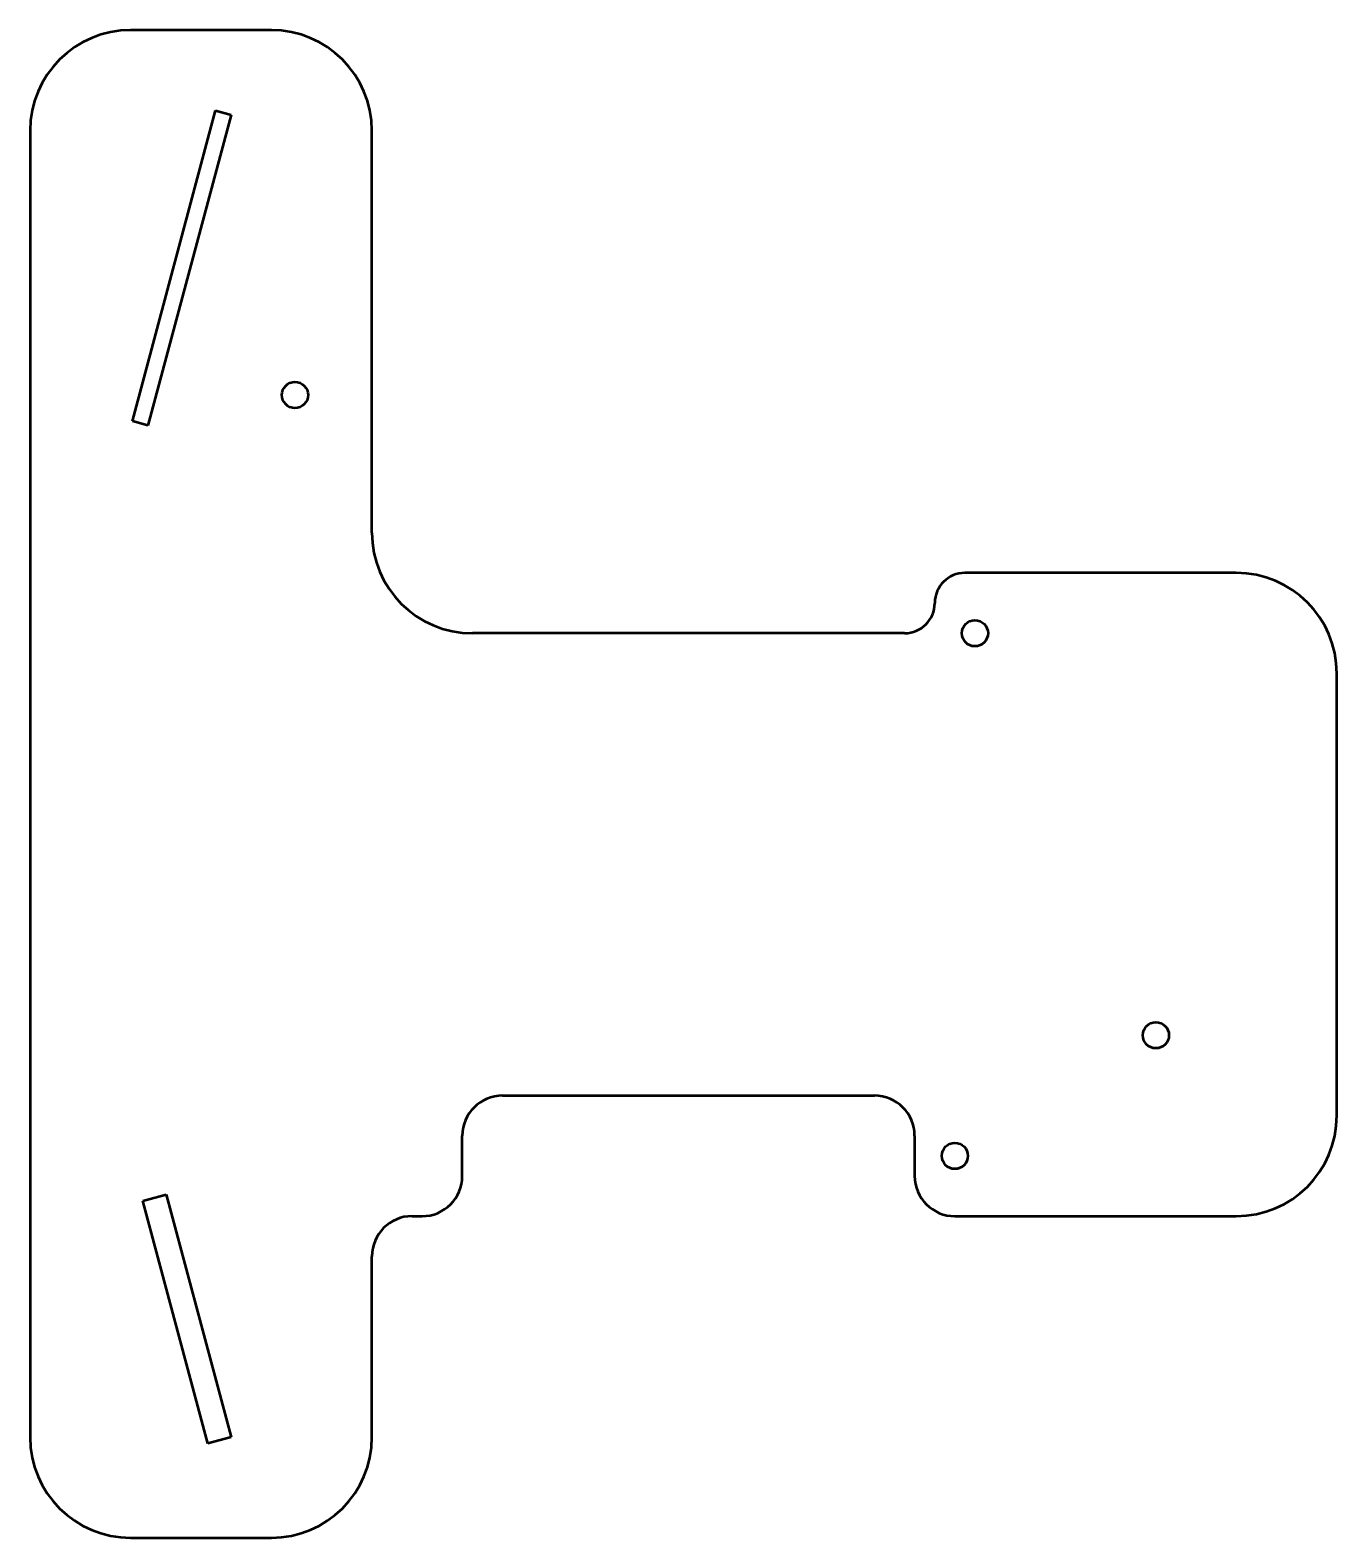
# Model space of a CAD drawing. Header units: millimetres. Extents: x -30 to 205, y -5 to 504.
# Drawn here: x 75.5 to 205.5, y 354.2 to 504.2 of the extents above.
import ezdxf

# ---------------------------------------------------------------- set-up
doc = ezdxf.new("R2010")
doc.units = ezdxf.units.MM
doc.layers.add('Visible (ANSI)', color=7, linetype='Continuous', lineweight=50)

msp = doc.modelspace()

# ---------------------------------------------------------------- linework, layer by layer
at = {"layer": 'Visible (ANSI)'}
for p, q in [((99.49, 504.23), (85.49, 504.23)), ((85.67, 465.32), (93.95, 496.23)), ((95.49, 495.81), (87.21, 464.9)), ((93.95, 496.23), (95.49, 495.81)), ((75.49, 494.23), (75.49, 364.23)), ((109.49, 454.23), (109.49, 494.23)), ((87.21, 464.9), (85.67, 465.32)), ((195.49, 450.23), (168.49, 450.23)), ((162.49, 444.23), (119.49, 444.23)), ((205.49, 396.23), (205.49, 440.23)), ((122.49, 398.23), (159.49, 398.23)), ((118.49, 390.23), (118.49, 394.23)), ((163.49, 394.23), (163.49, 390.23)), ((86.71, 387.75), (89.02, 388.38)), ((93.18, 363.61), (86.71, 387.75)), ((89.02, 388.38), (95.49, 364.23)), ((113.49, 386.23), (114.49, 386.23)), ((167.49, 386.23), (195.49, 386.23)), ((109.49, 364.23), (109.49, 382.23)), ((95.49, 364.23), (93.18, 363.61)), ((85.49, 354.23), (99.49, 354.23))]:
    msp.add_line(p, q, dxfattribs=at)
for centre in [(101.84, 467.93), (169.49, 444.23), (187.49, 404.23), (167.49, 392.23)]:
    msp.add_circle(centre, 1.3, dxfattribs=at)
for centre, radius, start, end in [((85.49, 494.23), 10, 90, 180), ((99.49, 494.23), 10, 0, 90), ((119.49, 454.23), 10, 180, 270), ((168.49, 447.23), 3, 90, 180), ((195.49, 440.23), 10, 0, 90), ((162.49, 447.23), 3, 270, 0), ((122.49, 394.23), 4, 90, 180), ((159.49, 394.23), 4, 0, 90), ((195.49, 396.23), 10, 270, 0), ((114.49, 390.23), 4, 270, 0), ((167.49, 390.23), 4, 180, 270), ((113.49, 382.23), 4, 90, 180), ((85.49, 364.23), 10, 180, 270), ((99.49, 364.23), 10, 270, 0)]:
    msp.add_arc(centre, radius, start, end, dxfattribs=at)

doc.saveas('drawing.dxf')
